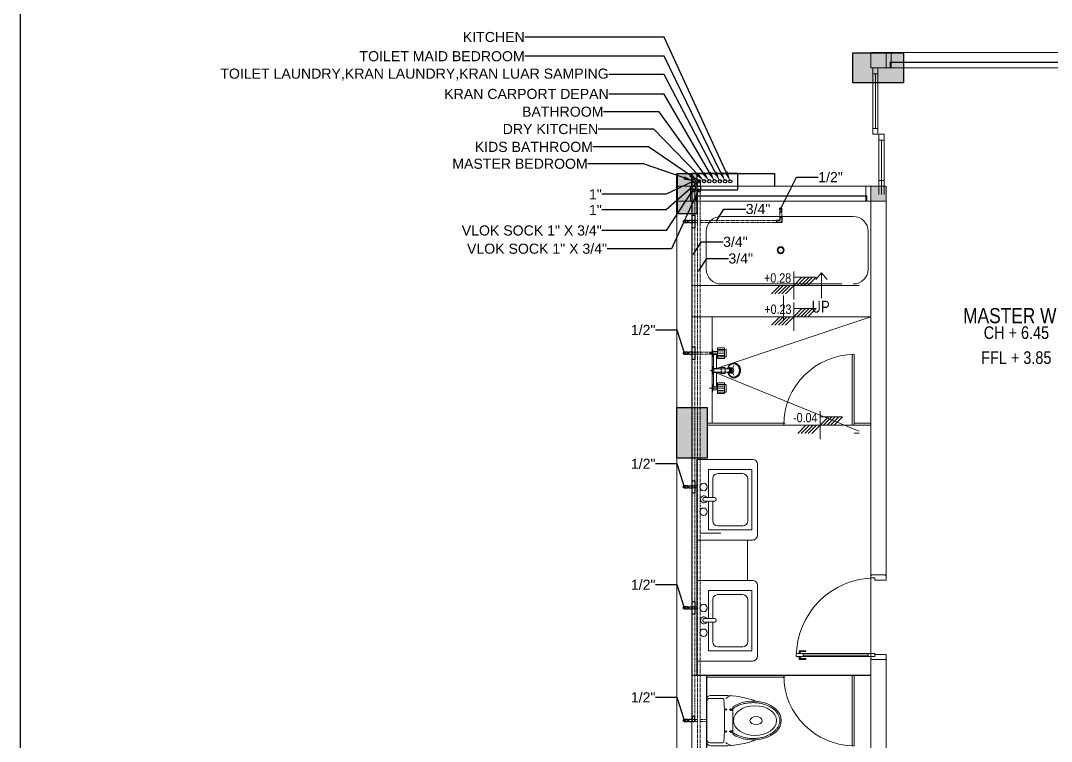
# Model space of a CAD drawing. Header units: millimetres. Extents: x 7371 to 278338, y -43753 to 35464.
# Drawn here: x 49335 to 59552, y 24376 to 31519 of the extents above; entities that cross this region are included whole.
import ezdxf
from ezdxf import colors
from ezdxf.entities.mleader import LeaderData, LeaderLine
from ezdxf.math import Vec2, Vec3

# ---------------------------------------------------------------- set-up
doc = ezdxf.new("R2010")
doc.units = ezdxf.units.MM
doc.header["$MEASUREMENT"] = 0
doc.linetypes.add('CENTER', pattern=[50.8, 31.75, -6.35, 6.35, -6.35])
doc.linetypes.add('SLD-Solid', pattern=[0])
for name, color, linetype, lineweight in [('8', 8, 'Continuous', 5), ('DINDING', 1, 'Continuous', 20), ('DOOR OPENING', 4, 'SLD-Solid', 5), ('FURNITURE', 25, 'Continuous', 5), ('HATCH', 8, 'Continuous', 13), ('KOL', 5, 'Continuous', 18), ('PIPA AIR BERSIH', 5, 'CENTER', 5), ('TEXT 1', 210, 'Continuous', 5)]:
    doc.layers.add(name, color=color, linetype=linetype, lineweight=lineweight)
for name, color, linetype in [('SUB TEXT', 1, 'Continuous'), ('TEXT', 4, 'Continuous'), ('WALL', 90, 'Continuous')]:
    doc.layers.add(name, color=color, linetype=linetype)
doc.styles.add('0010-WKA13-TEXT', font='isocp.shx', dxfattribs={"height": 15})
doc.styles.add('Arial Narrow', font='ARIALN.TTF')
doc.styles.get("Standard").update_dxf_attribs({"font": 'arial.ttf'})
pattern_1 = [(0, (0, 0), (0, 6.985), [5.08, -1.905]), (90, (0, 0), (-6.985, 4e-16), [5.08, -1.905])]

# ---------------------------------------------------------------- blocks, each defined once
blk = doc.blocks.new('KOLOM PRAKTIS')
at = {"layer": 'HATCH'}
h = blk.add_hatch(color=256, dxfattribs=at)
h.dxf.hatch_style = 1
h.paths.add_polyline_path([(-75, 75), (-75, -75), (75, -75), (75, 75)])
at = {"layer": 'KOL'}
blk.add_lwpolyline([(-75, -75), (75, -75), (75, 75), (-75, 75)], close=True, dxfattribs=at)
blk = doc.blocks.new('KSK 3A')
at = {"layer": 'DOOR OPENING', "linetype": 'Continuous'}
blk.add_line((0, 0), (0, 150), dxfattribs=at)
blk.add_lwpolyline([(50, 95), (40, 95), (40, 150), (5, 150), (5, 145), (0, 145), (0, 5), (5, 5), (5, 0), (50, 0)], close=True, dxfattribs=at)
blk = doc.blocks.new('TOILET')
at = {"layer": '8', "lineweight": 5}
for p, q in [((-135, 255), (135, 255)), ((-120, 237), (-97, 237)), ((-114, 255), (-114, 236)), ((-108, 245), (-108, 221)), ((-102, 236), (-102, 255)), ((120, 237), (97, 237)), ((102, 236), (102, 255)), ((108, 245), (108, 221)), ((114, 255), (114, 236)), ((-250, 37), (-250, 168)), ((-220, 30), (-220, 156)), ((220, 30), (220, 156)), ((250, 37), (250, 168)), ((-190, 0), (190, 0))]:
    blk.add_line(p, q, dxfattribs=at)
for centre in [(-109, 191), (109, 191)]:
    blk.add_circle(centre, 5.82, dxfattribs=at)
for centre, radius, start, end in [((666, 167), 916, 159.3877, 180.0472), ((-666, 167), 916, 359.9528, 20.6123), ((-96, 287), 158, 197.1522, 219.8185), ((-108, 236), 6.15, 185.1568, 354.8432), ((108, 236), 6.15, 185.1568, 354.8432), ((96, 287), 158, 320.1815, 342.8478), ((-210, 156), 10, 94.9885, 180), ((0, -2250), 2425, 85.0115, 94.9885), ((210, 156), 10, 0, 85.0115), ((-210, 37), 40, 180, 270), ((-190, 30), 30, 180, 270), ((190, 30), 30, 270, 0), ((210, 37), 40, 270, 0)]:
    blk.add_arc(centre, radius, start, end, dxfattribs=at)
blk.add_ellipse((0, 456), major_axis=(0, 281), ratio=0.685919, start_param=3.915332, end_param=8.651039, dxfattribs=at)
for centre, major_axis, ratio in [((0, 476), (0, 214), 0.687861), ((0, 487), (0, 60.7), 0.657164)]:
    blk.add_ellipse(centre, major_axis=major_axis, ratio=ratio, dxfattribs=at)
blk.add_open_spline([(117, 256), (127, 270), (131, 276), (141, 294), (147, 306), (157, 331), (161, 344), (169, 371), (171, 385), (176, 413), (177, 428), (178, 457), (178, 472), (175, 501), (174, 515), (168, 543), (165, 557), (156, 583), (151, 596), (140, 620), (134, 631), (120, 652), (113, 661), (97, 678), (89, 686), (72, 699), (64, 704), (46, 713), (37, 716), (18, 721), (9, 722), (-9, 722), (-18, 721), (-37, 716), (-46, 713), (-64, 704), (-72, 699), (-89, 686), (-98, 678), (-113, 661), (-120, 652), (-134, 631), (-140, 620), (-151, 596), (-156, 583), (-165, 557), (-168, 543), (-174, 515), (-175, 501), (-178, 472), (-178, 457), (-177, 428), (-176, 413), (-171, 385), (-169, 371), (-161, 344), (-157, 330), (-147, 306), (-141, 294), (-131, 276), (-127, 270), (-117, 255)], degree=3, knots=[3.915332, 3.915332, 3.915332, 3.915332, 4.014441, 4.014441, 4.176505, 4.176505, 4.338569, 4.338569, 4.500633, 4.500633, 4.662697, 4.662697, 4.824761, 4.824761, 4.986825, 4.986825, 5.148889, 5.148889, 5.310953, 5.310953, 5.473017, 5.473017, 5.635081, 5.635081, 5.797146, 5.797146, 5.95921, 5.95921, 6.121274, 6.121274, 6.283338, 6.283338, 6.445402, 6.445402, 6.607466, 6.607466, 6.76953, 6.76953, 6.931594, 6.931594, 7.093658, 7.093658, 7.255722, 7.255722, 7.417786, 7.417786, 7.57985, 7.57985, 7.741915, 7.741915, 7.903979, 7.903979, 8.066043, 8.066043, 8.228107, 8.228107, 8.390171, 8.390171, 8.552235, 8.552235, 8.651039, 8.651039, 8.651039, 8.651039], dxfattribs=at)
blk = doc.blocks.new('Shower - P')
for p, q in [((0, -146), (0, 146)), ((82, 146.3), (35.5, 146.3)), ((35.5, 146.3), (35.5, 76.3)), ((82, 146.3), (82, 76.3)), ((3, 136.3), (0, 136.3)), ((0, 126.3), (0, 96.3)), ((3, 86.3), (0, 86.3)), ((3, 136.3), (5.5, 121.3)), ((3, 136.3), (3, 86.3)), ((5.5, 101.3), (3, 86.3)), ((5.5, 121.3), (5.5, 101.3)), ((35.5, 121.3), (5.5, 121.3)), ((35.5, 101.3), (5.5, 101.3)), ((9, 101.3), (9, 10.2)), ((29, 101.3), (29, 11.1)), ((82, 76.3), (35.5, 76.3)), ((92, 136.3), (92, 86.3)), ((9, -111), (9, -16.1)), ((29, -111), (29, -17)), ((3, -96), (0, -96)), ((0, -136), (0, -106)), ((3, -146), (3, -96)), ((5.5, -111), (3, -96)), ((3, -146), (5.5, -131)), ((35.5, -111), (5.5, -111)), ((5.5, -131), (5.5, -111)), ((35.5, -131), (5.5, -131)), ((82, -86), (35.5, -86)), ((35.5, -156), (35.5, -86)), ((82, -156), (82, -86)), ((92, -146), (92, -96)), ((3, -146), (0, -146)), ((82, -156), (35.5, -156))]:
    blk.add_line(p, q)
at = {"color": 8}
for p, q in [((35.5, 111.3), (-19, 111.3)), ((92, 136.3), (35.5, 136.3)), ((82, 126.3), (35.5, 126.3)), ((82, 111.3), (35.5, 111.3)), ((82, 96.3), (35.5, 96.3)), ((92, 86.3), (35.5, 86.3)), ((35.5, -121), (-19, -121)), ((92, -96), (35.5, -96)), ((82, -106), (35.5, -106)), ((82, -121), (35.5, -121)), ((82, -136), (35.5, -136)), ((92, -146), (35.5, -146))]:
    blk.add_line(p, q, dxfattribs=at)
blk.add_lwpolyline([(60.4, 16.4), (60.4, -22.3), (86.1, -22.3), (86.1, 16.4)], close=True)
for centre, start, end in [((9.8, 220.3), 267.3376, 283.94297), ((9.8, -226.2), 76.05703, 92.6624)]:
    blk.add_arc(centre, 210, start, end)
blk = doc.blocks.new('TX 4225 - P')
for p, q in [((0, 0), (-26.5, 0)), ((0, 0), (26.5, 0)), ((0, -2.8), (-26.5, -2.8)), ((0, -10.5), (-13.5, -10.5)), ((-11.2, -10.5), (-11.2, -105.3)), ((0, -2.8), (26.5, -2.8)), ((0, -10.5), (13.5, -10.5)), ((11.2, -10.5), (11.2, -105.3))]:
    blk.add_line(p, q)
at = {"linetype": 'Continuous'}
for p, q in [((-26.5, 0), (-26.5, -2.8)), ((26.5, 0), (26.5, -2.8)), ((-26.5, -2.8), (-13.5, -10.5)), ((26.5, -2.8), (13.5, -10.5)), ((-17.8, -119), (-17.8, -128.2)), ((17.8, -119), (17.8, -128.2))]:
    blk.add_line(p, q, dxfattribs=at)
for points in [[(0, -185.1, -0.08228), (-18.8, -181.9, -0.091339), (-34.5, -173.1, -0.103805), (-45.4, -159.3, -0.114745), (-49.1, -143.8, -0.114745), (-45.5, -128.3, -0.103805), (-34.8, -114.4, -0.091339), (-19.2, -105.4, -0.017766), (-15.3, -104.2, -0.08413)], [(0, -180.4, -0.086014), (-17.3, -177.4, -0.092418), (-31.4, -169.2, -0.103199), (-41.2, -156.4, -0.112374), (-44.4, -142.1, -0.112374), (-41.2, -127.7, -0.103199), (-31.4, -114.9, -0.097293), (-16.5, -106.4, -0.086014)], [(-11.2, -99.8, 0.024317), (-12.5, -100.9, 0.101351), (-16.3, -106.2, 0.106183), (-17.6, -112.3, 0.106183), (-16.3, -118.5, 0.101351), (-12.5, -123.8, 0.095192), (-6.8, -127.3, 0.091252), (0, -128.6, 0.091252)], [(-11.2, -100.1, 0.019506), (-12.3, -100.9, 0.104907), (-16.1, -105.6, 0.119757), (-17.3, -110.8, 0.119757), (-16.1, -115.9, 0.104907), (-12.3, -120.6, 0.08904), (-6.8, -123.6, 0.080352), (0, -124.7, 0.080352)], [(-11.2, -104.6, 0.067587), (-11.6, -107.5, 0.101747), (-10.7, -111.7, 0.099781), (-8.2, -115.4, 0.097121), (-4.4, -117.8, 0.09532), (0, -118.6, 0.09532)], [(0, -128.6, 0.091252), (6.8, -127.3, 0.095192), (12.5, -123.8, 0.101351), (16.3, -118.5, 0.106183), (17.6, -112.3, 0.106183), (16.3, -106.2, 0.101351), (12.5, -100.9, 0.024317), (11.2, -99.8, 0.091252)], [(0, -124.7, 0.080352), (6.8, -123.6, 0.08904), (12.3, -120.6, 0.104907), (16.1, -115.9, 0.119757), (17.3, -110.8, 0.119757), (16.1, -105.6, 0.104907), (12.3, -100.9, 0.019506), (11.2, -100.1, 0.080352)], [(0, -185.1, 0.08228), (18.8, -181.9, 0.091339), (34.5, -173.1, 0.103805), (45.4, -159.3, 0.114745), (49.1, -143.8, 0.114745), (45.5, -128.3, 0.103805), (34.8, -114.4, 0.091339), (19.2, -105.4, 0.017766), (15.3, -104.2, 0.08413)], [(0, -118.6, 0.09532), (4.5, -117.8, 0.097121), (8.2, -115.4, 0.099781), (10.7, -111.7, 0.101747), (11.6, -107.5, 0.071052), (11.2, -104.5, 0.099781)], [(0, -180.4, 0.086014), (17.3, -177.4, 0.092418), (31.4, -169.2, 0.103199), (41.2, -156.4, 0.112374), (44.4, -142.1, 0.112374), (41.2, -127.7, 0.103199), (31.4, -114.9, 0.097293), (16.5, -106.4, 0.086014)], [(0, -188, -0.08228), (-18.8, -184.8, -0.091339), (-34.5, -176, -0.103805), (-45.4, -162.2, -0.114745), (-49.1, -146.7, -0.011566), (-49, -145.1, -0.103805)], [(0, -188, 0.08228), (18.8, -184.8, 0.091339), (34.5, -176, 0.103805), (45.4, -162.2, 0.114745), (49.1, -146.7, 0.011566), (49, -145.1, 0.103805)]]:
    blk.add_lwpolyline(points, format="xyb", dxfattribs=at)
for centre, radius, start, end in [((-31.2, -129.3), 13.4, 266.82402, 4.68695), ((0, -115.7), 18.1, 170.96147, 270), ((0, -124.9), 18.1, 190.44631, 270), ((-21.7, -114.3), 7.72, 332.29667, 52.3912), ((-9.9, -127.9), 8.46, 23.04546, 111.14097), ((0, -105.3), 11.2, 180, 0), ((0, -115.7), 18.1, 270, 9.03853), ((0, -124.9), 18.1, 270, 349.55369), ((9.9, -127.9), 8.46, 68.85903, 156.95454), ((21.7, -114.3), 7.72, 127.6088, 207.70333), ((31.2, -129.3), 13.4, 175.31305, 273.17598)]:
    blk.add_arc(centre, radius, start, end, dxfattribs=at)
blk = doc.blocks.new('SHOWER')
at = {"layer": '8', "color": 8, "ltscale": 0.75, "xscale": -1.5, "yscale": 1.5, "zscale": 1.5}
for name, p, rotation in [('TX 4225 - P', (0, 0), 180), ('Shower - P', (4, 0), 270)]:
    blk.add_blockref(name, p, dxfattribs=dict(at, rotation=rotation))
blk = doc.blocks.new('LAVBOX')
at = {"layer": '8'}
for p, q in [((-252, 169), (-252, 413)), ((-202, 463), (210, 463)), ((260, 413), (260, 169)), ((-18, 119), (-202, 119)), ((-18, 34), (-18, 141)), ((18, 34), (18, 141)), ((210, 119), (18, 119))]:
    blk.add_line(p, q, dxfattribs=at)
for points in [[(-18, 79), (-292, 79), (-292, 503), (300, 503)], [(300, 503), (300, 79), (18, 79)]]:
    blk.add_lwpolyline(points, dxfattribs=at)
for centre in [(-121, 30), (121, 30)]:
    blk.add_circle(centre, 36, dxfattribs=at)
for centre, radius, start, end in [((-202, 413), 50, 90, 180), ((210, 413), 50, 0, 90), ((-202, 169), 50, 180, 270), ((0, 133), 19.7, 25.7914, 154.2086), ((210, 169), 50, 270, 0), ((0, 34), 34.1, 121.2757, 58.7243), ((0, 43), 19.7, 205.7914, 334.2086)]:
    blk.add_arc(centre, radius, start, end, dxfattribs=at)
blk = doc.blocks.new('bt')
for p, q in [((156.494, 111.134), (158.268, 111.134)), ((156.643, 110.234), (156.643, 111.134)), ((156.643, 110.234), (156.643, 111.134))]:
    blk.add_line(p, q)
at = {"layer": '8', "color": 8, "ltscale": 13, "transparency": 33554687}
for p, q in [((156.783, 115.684), (158.093, 115.684)), ((156.635, 115.536), (156.635, 115.162)), ((158.242, 115.536), (158.242, 115.162)), ((157.979, 115.015), (156.768, 115.015))]:
    blk.add_line(p, q, dxfattribs=at)
at = {"layer": '8', "linetype": 'Continuous', "transparency": 33554687}
for p, q in [((157.778, 115.124), (157.723, 115.059)), ((157.778, 114.874), (157.778, 115.124)), ((157.778, 115.124), (157.834, 115.059)), ((156.679, 114.157), (158.269, 114.688)), ((156.679, 114.157), (158.153, 113.554)), ((156.643, 113.634), (157.419, 113.634)), ((156.643, 113.614), (158.269, 113.614)), ((158.104, 113.634), (158.269, 113.634)), ((158.104, 113.534), (158.154, 113.534)), ((156.643, 111.114), (157.419, 111.114)), ((156.694, 111.134), (158.269, 111.134))]:
    blk.add_line(p, q, dxfattribs=at)
at = {"layer": '8', "transparency": 33554687}
for p, q in [((156.694, 114.689), (156.494, 114.689)), ((156.679, 114.689), (158.269, 114.689)), ((156.694, 113.634), (156.694, 114.689)), ((156.544, 111.134), (156.544, 113.274)), ((156.782, 112.544), (156.582, 112.544)), ((157.044, 112.074), (157.044, 112.474))]:
    blk.add_line(p, q, dxfattribs=at)
at = {"layer": '8', "linetype": 'Continuous', "transparency": 33554687}
for points in [[(158.104, 113.614), (158.084, 113.614), (158.084, 114.314), (158.104, 114.314)], [(158.104, 111.134), (158.084, 111.134), (158.084, 110.434), (158.104, 110.434)]]:
    blk.add_lwpolyline(points, close=True, dxfattribs=at)
at = {"layer": '8', "transparency": 33554687}
for points in [[(156.544, 112.474), (157.094, 112.474, 0.414214), (157.144, 112.524), (157.144, 113.224, 0.414214), (157.094, 113.274), (156.544, 113.274)], [(156.544, 111.274), (157.094, 111.274, 0.414214), (157.144, 111.324), (157.144, 112.024, 0.414214), (157.094, 112.074), (156.544, 112.074)]]:
    blk.add_lwpolyline(points, format="xyb", dxfattribs=at)
at = {"layer": '8', "color": 8, "ltscale": 13, "transparency": 33554687}
for radius in [0.0349, 0.027]:
    blk.add_circle((157.374, 115.349), radius, dxfattribs=at)
for centre, start, end in [((156.783, 115.536), 90, 180), ((158.094, 115.536), 0, 90), ((156.783, 115.162), 180, 270), ((158.094, 115.162), 270, 0)]:
    blk.add_arc(centre, 0.148, start, end, dxfattribs=at)
at = {"layer": '8', "ltscale": 10, "transparency": 33554687}
for centre, start, end in [((158.104, 113.614), 90, 180), ((158.104, 111.134), 180, 270)]:
    blk.add_arc(centre, 0.7, start, end, dxfattribs=at)
at = {"layer": 'FURNITURE', "linetype": 'Continuous', "transparency": 33554687}
for p, q in [((156.494, 114.999), (157.418, 114.999)), ((157.403, 114.999), (158.153, 114.999)), ((156.494, 114.899), (156.494, 114.649)), ((157.403, 114.649), (157.403, 114.899))]:
    blk.add_line(p, q, dxfattribs=at)
at = {"layer": 'TEXT 1', "color": 210, "transparency": 33554687}
for p, q in [((157.503, 115.139), (157.503, 114.859)), ((157.503, 114.999), (157.585, 115.081)), ((157.585, 115.081), (157.503, 115.081)), ((157.538, 114.999), (157.62, 115.081)), ((157.573, 114.999), (157.655, 115.081)), ((157.585, 115.081), (157.725, 115.081)), ((157.608, 114.999), (157.69, 115.081)), ((157.643, 114.999), (157.725, 115.081)), ((157.282, 114.917), (157.364, 114.999)), ((157.317, 114.917), (157.399, 114.999)), ((157.352, 114.917), (157.434, 114.999)), ((157.364, 114.999), (157.503, 114.999)), ((157.387, 114.917), (157.469, 114.999)), ((157.421, 114.917), (157.503, 114.999)), ((157.503, 114.829), (157.503, 114.549)), ((157.503, 114.689), (157.585, 114.771)), ((157.585, 114.771), (157.503, 114.771)), ((157.538, 114.689), (157.62, 114.771)), ((157.573, 114.689), (157.655, 114.771)), ((157.585, 114.771), (157.725, 114.771)), ((157.608, 114.689), (157.69, 114.771)), ((157.643, 114.689), (157.725, 114.771)), ((157.282, 114.607), (157.364, 114.689)), ((157.317, 114.607), (157.399, 114.689)), ((157.352, 114.607), (157.434, 114.689)), ((157.364, 114.689), (157.503, 114.689)), ((157.387, 114.607), (157.469, 114.689)), ((157.421, 114.607), (157.503, 114.689)), ((157.765, 113.754), (157.765, 113.474)), ((157.765, 113.614), (157.847, 113.696)), ((157.847, 113.696), (157.765, 113.696)), ((157.799, 113.614), (157.881, 113.696)), ((157.834, 113.614), (157.916, 113.696)), ((157.847, 113.696), (157.986, 113.696)), ((157.869, 113.614), (157.951, 113.696)), ((157.904, 113.614), (157.986, 113.696)), ((157.543, 113.532), (157.625, 113.614)), ((157.578, 113.532), (157.66, 113.614)), ((157.613, 113.532), (157.695, 113.614)), ((157.625, 113.614), (157.765, 113.614)), ((157.648, 113.532), (157.73, 113.614)), ((157.683, 113.532), (157.765, 113.614))]:
    blk.add_line(p, q, dxfattribs=at)
at = {"layer": '8', "transparency": 33554687, "yscale": 0.001, "zscale": 0.001, "rotation": 270}
for name, p, xscale in [('SHOWER', (156.694, 114.157), -0.001), ('TOILET', (156.643, 110.684), 0.001)]:
    blk.add_blockref(name, p, dxfattribs=dict(at, xscale=xscale))
at = {"layer": 'FURNITURE', "color": 8, "transparency": 33554687, "xscale": 0.00101232266034793, "yscale": 0.00101232266034793, "zscale": 0.00101232266034793, "rotation": 270}
for p in [(156.579, 112.878), (156.579, 111.678)]:
    blk.add_blockref('LAVBOX', p, dxfattribs=at)
at = {"layer": '8', "transparency": 33554687, "insert": (157.862, 114.848), "char_height": 0.12, "width": 0.39154, "attachment_point": 3, "style": '0010-WKA13-TEXT'}
blk.add_mtext('UP', dxfattribs=at)
at = {"layer": 'TEXT 1', "transparency": 33554687, "style": 'Arial Narrow'}
for s, p in [('+0.28', (157.209, 115.027)), ('+0.23', (157.212, 114.717)), ('-0.04', (157.497, 113.642))]:
    blk.add_text(s, height=0.0928, dxfattribs=at).set_placement(p)
blk = doc.blocks.new('KUSEN PINTU')
at = {"layer": 'DOOR OPENING', "linetype": 'Continuous', "transparency": 33554687}
for p, q in [((-50, 110), (-30, 110)), ((-50, 0), (-50, 110)), ((-30, 110), (-30, 150)), ((-30, 150), (-5, 150)), ((-5, 150), (-5, 145)), ((-5, 145), (0, 145)), ((0, 145), (0, 5)), ((-5, 0), (-50, 0)), ((0, 5), (-5, 5)), ((-5, 5), (-5, 0))]:
    blk.add_line(p, q, dxfattribs=at)
at = {"layer": 'DOOR OPENING', "linetype": 'Continuous', "ltscale": 10, "transparency": 33554687}
for p, q in [((0, 145), (0, 150)), ((0, 5), (0, 0))]:
    blk.add_line(p, q, dxfattribs=at)
blk = doc.blocks.new('D1')
at = {"layer": 'DOOR OPENING', "linetype": 'Continuous', "transparency": 33554687}
for p, q in [((262.882, 162.442), (262.882, 162.51)), ((262.882, 162.51), (262.891, 162.51)), ((262.891, 162.51), (262.891, 162.442)), ((262.906, 162.494), (262.906, 162.513)), ((262.91, 162.492), (262.908, 162.492)), ((262.91, 162.47), (262.91, 162.537)), ((262.91, 162.537), (262.94, 162.537)), ((262.91, 162.515), (262.91, 162.492)), ((262.94, 162.47), (262.91, 162.47)), ((262.94, 162.537), (262.94, 162.47)), ((262.94, 162.515), (262.94, 162.492)), ((262.942, 162.515), (262.94, 162.515)), ((262.94, 162.492), (262.942, 162.492)), ((262.944, 162.494), (262.944, 162.513)), ((262.96, 162.51), (262.96, 162.442)), ((262.968, 162.51), (262.96, 162.51)), ((262.968, 162.442), (262.968, 162.51)), ((262.891, 162.442), (262.882, 162.442)), ((262.96, 162.442), (262.968, 162.442)), ((262.91, 161.825), (262.91, 161.757)), ((262.94, 161.757), (262.91, 161.757)), ((262.94, 161.757), (262.94, 161.825))]:
    blk.add_line(p, q, dxfattribs=at)
at = {"layer": 'DOOR OPENING', "linetype": 'Continuous', "ltscale": 10, "transparency": 33554687}
for p, q in [((262.891, 162.506), (262.906, 162.506)), ((262.891, 162.5), (262.906, 162.5)), ((262.91, 161.825), (262.91, 162.47)), ((262.925, 162.47), (262.925, 161.825)), ((262.94, 161.825), (262.94, 162.47)), ((262.944, 162.506), (262.96, 162.506)), ((262.944, 162.5), (262.96, 162.5))]:
    blk.add_line(p, q, dxfattribs=at)
at = {"layer": 'DOOR OPENING', "transparency": 33554687}
for p, q in [((262.908, 162.515), (262.91, 162.515)), ((262.94, 161.825), (262.91, 161.825)), ((262.91, 161.757), (262.91, 161.797))]:
    blk.add_line(p, q, dxfattribs=at)
at = {"layer": 'DOOR OPENING', "linetype": 'Continuous', "transparency": 33554687}
for centre, start, end in [((262.908, 162.513), 90, 180), ((262.908, 162.494), 180, 270), ((262.942, 162.513), 0, 90), ((262.942, 162.494), 270, 0)]:
    blk.add_arc(centre, 0.00169, start, end, dxfattribs=at)
at = {"layer": 'DOOR OPENING', "color": 8, "ltscale": 10, "transparency": 33554687}
blk.add_arc((262.91, 161.757), 0.78, 0, 90, dxfattribs=at)
at = {"layer": 'DOOR OPENING', "linetype": 'Continuous', "transparency": 33554687, "yscale": 0.001, "zscale": 0.001}
for p, xscale in [((262.88, 161.647), -0.001), ((263.72, 161.647), 0.001)]:
    blk.add_blockref('KUSEN PINTU', p, dxfattribs=dict(at, xscale=xscale))
blk = doc.blocks.new('t')
at = {"layer": 'DINDING', "color": 8}
blk.add_lwpolyline([(380.914, 78.795), (380.914, 67.18), (380.764, 67.18), (380.764, 78.795)], close=True, dxfattribs=at)
blk.add_lwpolyline([(382.839, 74.3), (382.839, 73.195), (382.689, 73.195), (382.689, 78.795), (382.839, 78.795), (382.839, 75.04)], dxfattribs=at)
at = {"layer": 'DOOR OPENING', "color": 8, "linetype": 'Continuous', "transparency": 33554687}
for p, q in [((382.709, 80.058), (382.709, 79.518)), ((382.734, 80.058), (382.734, 79.518)), ((382.759, 80.058), (382.759, 79.518)), ((382.769, 79.401), (382.769, 78.861)), ((382.794, 79.401), (382.794, 78.861)), ((382.819, 79.401), (382.819, 78.861))]:
    blk.add_line(p, q, dxfattribs=at)
for points in [[(382.839, 80.27), (385.589, 80.27), (385.589, 80.12), (382.839, 80.12)], [(382.889, 80.175), (385.399, 80.175), (385.399, 80.17), (382.889, 80.17)], [(380.899, 78.945), (382.639, 78.945), (382.639, 78.795), (380.899, 78.795)], [(380.939, 78.85), (382.639, 78.85), (382.639, 78.845), (380.939, 78.845)]]:
    blk.add_lwpolyline(points, close=True, dxfattribs=at)
at = {"layer": 'DOOR OPENING', "color": 8, "linetype": 'Continuous', "ltscale": 0.75, "transparency": 33554687}
for points in [[(382.889, 80.12), (382.879, 80.12), (382.879, 80.17), (382.889, 80.17)], [(382.759, 80.12), (382.759, 80.058), (382.709, 80.058), (382.709, 80.12), (382.739, 80.12)], [(382.759, 79.518), (382.759, 79.462), (382.709, 79.462), (382.709, 79.518), (382.739, 79.518)], [(382.819, 79.462), (382.819, 79.401), (382.769, 79.401), (382.769, 79.462), (382.799, 79.462)], [(382.819, 79.001), (382.819, 78.945), (382.769, 78.945), (382.769, 79.001), (382.799, 79.001)], [(380.964, 78.795), (380.954, 78.795), (380.954, 78.845), (380.964, 78.845)], [(382.639, 78.795), (382.649, 78.795), (382.649, 78.845), (382.639, 78.845)]]:
    blk.add_lwpolyline(points, close=True, dxfattribs=at)
blk.add_blockref('bt', (224.42, -37.039))
at = {"rotation": 90}
blk.add_blockref('D1', (544.486, -188.631), dxfattribs=at)
at = {"layer": 'DOOR OPENING', "color": 8, "transparency": 33554687, "yscale": 0.001, "zscale": 0.001, "rotation": 180}
for p, xscale in [((382.839, 80.27), -0.001), ((380.914, 78.945), -0.001), ((382.689, 78.945), 0.001)]:
    blk.add_blockref('KSK 3A', p, dxfattribs=dict(at, xscale=xscale))
at = {"layer": 'WALL', "color": 8, "transparency": 33554687, "xscale": 0.001, "yscale": 0.001, "zscale": 0.001}
for p in [(382.764, 80.195), (380.839, 78.87), (382.764, 78.87)]:
    blk.add_blockref('KOLOM PRAKTIS', p, dxfattribs=at)
at = {"layer": 'SUB TEXT', "color": 8, "transparency": 33554687, "style": 'Arial Narrow'}
for s, p in [('CH + 6.45', (383.808, 77.43)), ('FFL + 3.85', (383.783, 77.182))]:
    blk.add_text(s, height=0.125, dxfattribs=at).set_placement(p)
at = {"layer": 'TEXT', "color": 8, "transparency": 33554687, "style": 'Arial Narrow'}
blk.add_text('MASTER WIC', height=0.15, dxfattribs=at).set_placement((383.604, 77.586))
blk = doc.blocks.new('k4')
at = {"true_color": 0x636466}
h = blk.add_hatch(dxfattribs=at)
h.set_pattern_fill('ANGLE', color=251)
h.set_pattern_definition(pattern_1)
h.paths.add_polyline_path([(210.558, -20.392), (210.358, -20.392), (210.358, -20.792), (210.558, -20.792)])
h = blk.add_hatch(color=251, dxfattribs=at)
h.dxf.hatch_style = 1
h.paths.add_polyline_path([(210.558, -20.594), (210.358, -20.594), (210.358, -20.792), (210.558, -20.792)])
h.paths.add_polyline_path([(210.558, -20.392), (210.358, -20.392), (210.358, -20.594), (210.558, -20.594)])
for p, q in [((210.358, -20.392), (210.558, -20.392)), ((210.558, -20.392), (210.558, -20.792)), ((210.558, -20.792), (210.358, -20.792))]:
    blk.add_line(p, q)
blk.add_lwpolyline([(210.358, -20.392), (210.558, -20.392), (210.558, -20.792), (210.358, -20.792)], close=True)
blk = doc.blocks.new('kolom1')
at = {"true_color": 0x636466}
h = blk.add_hatch(dxfattribs=at)
h.set_pattern_fill('ANGLE', color=251)
h.set_pattern_definition(pattern_1)
h.paths.add_polyline_path([(201.312, -20.514), (201.612, -20.514), (201.612, -20.014), (201.312, -20.014)])
h = blk.add_hatch(color=251, dxfattribs=at)
h.dxf.hatch_style = 1
h.paths.add_polyline_path([(201.612, -20.014), (201.312, -20.014), (201.312, -20.514), (201.612, -20.514)])
blk.add_lwpolyline([(201.612, -20.014), (201.612, -20.514), (201.312, -20.514), (201.312, -20.014)], close=True)
blk = doc.blocks.new('KL3')
at = {"rotation": 270}
blk.add_blockref('kolom1', (371.364, -105.971), dxfattribs=at)
for name, p in [('k4', (138.744, -288.09)), ('kolom1', (147.791, -290.789))]:
    blk.add_blockref(name, p)
blk = doc.blocks.new('fdfd')
blk.add_lwpolyline([(99685, -1599), (99685, -1649), (99717, -1649), (99717, -1599)])
blk.add_circle((99701, -1599), 16)
blk = doc.blocks.new('sock1')
for points in [[(99331.5, -6891.7), (99346.5, -6891.7), (99346.5, -6907.2), (99345, -6909.4), (99345, -6917.9), (99333, -6917.9), (99333, -6909.4), (99331.5, -6907.2), (99331.5, -6891.7)], [(99345, -6909.4), (99333, -6909.4)]]:
    blk.add_lwpolyline(points)
blk = doc.blocks.new('FFHHH')
blk.add_lwpolyline([(84920, -1581), (84945, -1581), (84945, -1706), (84920, -1706)], close=True)
blk.add_circle((84933, -1643), 12.7)
blk = doc.blocks.new('_Dot')
at = {"color": 0, "linetype": 'ByBlock', "lineweight": -2}
blk.add_line((-0.5, 0), (-1, 0), dxfattribs=at)
at = {"color": 0, "linetype": 'ByBlock', "const_width": 0.5}
blk.add_lwpolyline([(-0.25, 0, 1), (0.25, 0, 1)], format="xyb", close=True, dxfattribs=at)

msp = doc.modelspace()

# ---------------------------------------------------------------- linework, layer by layer
for points in [[(69404.8, 35098.7), (69404.8, 6261.4), (49335.1, 6261.4), (49335.1, 35098.7)], [(56445.8, 30002.8), (55989.9, 30002.8), (55989.9, 29842.8), (56445.8, 29842.8)]]:
    msp.add_lwpolyline(points, close=True)
for points in [[(55989.3, 29877.9), (55989.7, 30002.8)], [(56808.3, 30002.8), (56808.7, 29875.7), (55989.6, 29877.9)], [(55989.7, 30002.8), (56808.3, 30005.1)], [(56859.2, 29568.8), (56859.2, 29538.8), (56829.2, 29538.8)], [(56879.2, 29568.8), (56879.2, 29518.5), (56829.2, 29518.5)], [(56829.2, 29538.8), (56829.2, 29518.5)], [(56859.2, 29568.8), (56879.2, 29568.8)]]:
    msp.add_lwpolyline(points)
for centre, radius in [((56057.7, 29927.7), 16), ((56109.7, 29927.6), 16), ((56161.7, 29927.4), 16), ((56213.7, 29927.3), 16), ((56265.7, 29927.1), 16), ((56317.7, 29927), 16), ((56369.7, 29926.6), 16), ((56869.1, 29653), 10.2)]:
    msp.add_circle(centre, radius)
at = {"layer": '8', "color": 251, "ltscale": 13, "true_color": 0x636466, "transparency": 33554687}
for radius in [34.9, 27]:
    msp.add_circle((56869.2, 29243.4), radius, dxfattribs=at)
at = {"layer": 'PIPA AIR BERSIH'}
for points in [[(56021.7, 30002.8), (56021.7, 30002.9)], [(55992.5, 29822.6), (55991.2, 24624)], [(56017.9, 29822.6), (56017.9, 29591.4)], [(56044.5, 29822.5), (56041.6, 18701.9)], [(56069.9, 29822.5), (56069.9, 18701.9)], [(55945.4, 29538.8), (55923.8, 29538.8)], [(56005.1, 29541.3), (55989.7, 29541.3)], [(56017.8, 29538.8), (56044.4, 29538.8)], [(56069.9, 29538.8), (56859.2, 29538.8)], [(56859.2, 29538.8), (56859.2, 29621.2)], [(56879.2, 29518.5), (56879.2, 29621.2)], [(56005.1, 29515.9), (55989.7, 29515.9)], [(56017.8, 29518.5), (56044.4, 29518.5)], [(56017.9, 29466.1), (56017.8, 24624)], [(56069.9, 29518.5), (56879.2, 29518.5)], [(56017.8, 28233.1), (56189.5, 28233.1)], [(56017.8, 28212.8), (56189.5, 28212.8)], [(56017.8, 26907.1), (56039.6, 26907.1)], [(56017.8, 26886.8), (56039.6, 26886.8)], [(56017.8, 25708), (56039.6, 25708)], [(56017.8, 25687.6), (56039.6, 25687.6)], [(55989.7, 24595.7), (56004.5, 24595.7)], [(55989.7, 24569), (56004.5, 24569)], [(56017.8, 24591.9), (56043.2, 24591.9)], [(56017.8, 24571.6), (56043.2, 24571.6)], [(56069.9, 24591.9), (56139.5, 24591.9)], [(56069.9, 24571.6), (56139.5, 24571.6)]]:
    msp.add_lwpolyline(points, dxfattribs=at)

# ---------------------------------------------------------------- block references
for name, p, xscale, yscale, zscale in [('t', (-324657.7, -49011.6), 999.2999589644489, 999.2999589644489, 999.2999589644489), ('KL3', (-293018.6, 338269.1), 999.2999589644489, 999.2999589644489, 999.2999589644489), ('sock1', (-154144.7, 44457.3), 2.115480875149517, 2.115480875149517, 2.115480875149517), ('sock1', (-154092.7, 44457.1), 2.115480875149517, 2.115480875149517, 2.115480875149517), ('fdfd', (-6405.4, 30668), 0.6346441789000892, 0.6346441789000892, 0.6346441789000892)]:
    msp.add_blockref(name, p, dxfattribs=dict(xscale=xscale, yscale=yscale, zscale=zscale))
for name, p in [('fdfd', (-43695, 31527.2)), ('fdfd', (-43643, 31527)), ('FFHHH', (-28927.5, 31172.1)), ('FFHHH', (-28927.5, 29866.4)), ('FFHHH', (-28927.5, 28540.4)), ('FFHHH', (-28927.5, 27341.3))]:
    msp.add_blockref(name, p)
for name, p, xscale, yscale, zscale, rotation in [('fdfd', (54898.7, -33745.9), 0.6346441789000892, 0.6346441789000892, 0.6346441789000892, 90), ('sock1', (67653.1, 197648.5), 1.692384477065445, 1.692384477065445, 1.692384477065445, 270), ('fdfd', (54898.7, -35051.5), 0.6346441789000892, 0.6346441789000892, 0.6346441789000892, 90), ('sock1', (67653.1, 196342.8), 1.692384477065445, 1.692384477065445, 1.692384477065445, 270), ('fdfd', (54898.7, -36377.5), 0.6346441789000892, 0.6346441789000892, 0.6346441789000892, 90), ('sock1', (67653.1, 195016.8), 1.692384477065445, 1.692384477065445, 1.692384477065445, 270), ('fdfd', (54898.7, -37576.7), 0.6346441789000892, 0.6346441789000892, 0.6346441789000892, 90), ('sock1', (67653.1, 193817.7), 1.692384477065445, 1.692384477065445, 1.692384477065445, 270), ('fdfd', (138984, 23251.2), 0.832286218662922, 0.832286218662922, 0.832286218662922, 180), ('fdfd', (54898.7, -38692.8), 0.6346441789000892, 0.6346441789000892, 0.6346441789000892, 90), ('sock1', (67653.1, 192701.6), 1.692384477065445, 1.692384477065445, 1.692384477065445, 270)]:
    msp.add_blockref(name, p, dxfattribs=dict(xscale=xscale, yscale=yscale, zscale=zscale, rotation=rotation))

# ---------------------------------------------------------------- leaders
ml = msp.add_multileader_mtext('Standard')
ml.set_content('KITCHEN', color=256)
ml.set_leader_properties()
ml.build(insert=Vec2(0, 0))
ml.multileader.update_dxf_attribs({"dogleg_length": 0.36, "arrow_head_size": 100})
ctx = ml.context
ctx.base_point, ctx.char_height, ctx.arrow_head_size, ctx.landing_gap_size, ctx.plane_origin = Vec3(53740.2, 31355.7), 100, 100, 0.09, Vec3(56369.7, 29926.6)
ctx.text_align_type = 2
notes = []
notes.append((ctx, [(1, (1, 1, 0), (55715.8, 31355.7), (-1, 0), 1384, [(0, [(56369.7, 29926.6)], 0, [])])]))
ctx.mtext.insert, ctx.mtext.width, ctx.mtext.alignment, ctx.mtext.flow_direction = Vec3(54331.8, 31406.6), 1232.045, 3, 5
ml = msp.add_multileader_mtext('Standard')
ml.set_content('TOILET MAID BEDROOM', color=256)
ml.set_leader_properties()
ml.build(insert=Vec2(0, 0))
ml.multileader.update_dxf_attribs({"dogleg_length": 0.36, "arrow_head_size": 100})
ctx = ml.context
ctx.base_point, ctx.char_height, ctx.arrow_head_size, ctx.landing_gap_size, ctx.plane_origin = Vec3(52707.8, 31165.4), 100, 100, 0.09, Vec3(56317.7, 29927)
ctx.text_align_type = 2
notes.append((ctx, [(1, (1, 1, 0), (55715.8, 31165.4), (-1, 0), 1384, [(0, [(56317.7, 29927)], 0, [])])]))
ctx.mtext.insert, ctx.mtext.alignment, ctx.mtext.flow_direction = Vec3(54331.8, 31216.3), 3, 5
ml = msp.add_multileader_mtext('Standard')
ml.set_content('TOILET LAUNDRY,KRAN LAUNDRY,KRAN LUAR SAMPING', color=256)
ml.set_leader_properties()
ml.build(insert=Vec2(0, 0))
ml.multileader.update_dxf_attribs({"dogleg_length": 0.36, "arrow_head_size": 100})
ctx = ml.context
ctx.base_point, ctx.char_height, ctx.arrow_head_size, ctx.landing_gap_size, ctx.plane_origin = Vec3(51326.1, 30983.8), 100, 100, 0.09, Vec3(56265.7, 29927.1)
ctx.text_align_type = 2
notes.append((ctx, [(1, (1, 1, 0), (55715.8, 30983.8), (-1, 0), 551.3, [(0, [(56265.7, 29927.1)], 0, [])])]))
ctx.mtext.insert, ctx.mtext.alignment, ctx.mtext.flow_direction = Vec3(55164.4, 31043.7), 3, 5
ml = msp.add_multileader_mtext('Standard')
ml.set_content('KRAN CARPORT DEPAN', color=256)
ml.set_leader_properties()
ml.build(insert=Vec2(0, 0))
ml.multileader.update_dxf_attribs({"dogleg_length": 0.36, "arrow_head_size": 100})
ctx = ml.context
ctx.base_point, ctx.char_height, ctx.arrow_head_size, ctx.landing_gap_size, ctx.plane_origin = Vec3(53555.9, 30791.6), 100, 100, 0.09, Vec3(56213.7, 29927.3)
ctx.text_align_type = 2
notes.append((ctx, [(1, (1, 1, 0), (55715.8, 30791.6), (-1, 0), 551.3, [(0, [(56213.7, 29927.3)], 0, [])])]))
ctx.mtext.insert, ctx.mtext.alignment, ctx.mtext.flow_direction = Vec3(55164.4, 30842.4), 3, 5
ml = msp.add_multileader_mtext('Standard')
ml.set_content('BATHROOM', color=256)
ml.set_leader_properties()
ml.build(insert=Vec2(0, 0))
ml.multileader.update_dxf_attribs({"dogleg_length": 0.36, "arrow_head_size": 100})
ctx = ml.context
ctx.base_point, ctx.char_height, ctx.arrow_head_size, ctx.landing_gap_size, ctx.plane_origin = Vec3(54326, 30615.6), 100, 100, 0.09, Vec3(56161.7, 29927.4)
ctx.text_align_type = 2
notes.append((ctx, [(1, (1, 1, 0), (55663.8, 30615.6), (-1, 0), 551.3, [(0, [(56161.7, 29927.4)], 0, [])])]))
ctx.mtext.insert, ctx.mtext.alignment, ctx.mtext.flow_direction = Vec3(55112.4, 30666.4), 3, 5
ml = msp.add_multileader_mtext('Standard')
ml.set_content('DRY KITCHEN', color=256)
ml.set_leader_properties()
ml.build(insert=Vec2(0, 0))
ml.multileader.update_dxf_attribs({"dogleg_length": 0.36, "arrow_head_size": 100})
ctx = ml.context
ctx.base_point, ctx.char_height, ctx.arrow_head_size, ctx.landing_gap_size, ctx.plane_origin = Vec3(54135.6, 30443.3), 100, 100, 0.09, Vec3(56109.7, 29927.6)
ctx.text_align_type = 2
notes.append((ctx, [(1, (1, 1, 0), (55611.8, 30443.3), (-1, 0), 551.3, [(0, [(56109.7, 29927.6)], 0, [])])]))
ctx.mtext.insert, ctx.mtext.alignment, ctx.mtext.flow_direction = Vec3(55060.4, 30494.2), 3, 5
ml = msp.add_multileader_mtext('Standard')
ml.set_content('KIDS BATHROOM', color=256)
ml.set_leader_properties()
ml.build(insert=Vec2(0, 0))
ml.multileader.update_dxf_attribs({"dogleg_length": 0.36, "arrow_head_size": 100})
ctx = ml.context
ctx.base_point, ctx.char_height, ctx.arrow_head_size, ctx.landing_gap_size, ctx.plane_origin = Vec3(53857.1, 30266.9), 100, 100, 0.09, Vec3(56057.7, 29927.7)
ctx.text_align_type = 2
notes.append((ctx, [(1, (1, 1, 0), (55559.8, 30266.9), (-1, 0), 551.3, [(0, [(56057.7, 29927.7)], 0, [])])]))
ctx.mtext.insert, ctx.mtext.alignment, ctx.mtext.flow_direction = Vec3(55008.4, 30317.7), 3, 5
ml = msp.add_multileader_mtext('Standard')
ml.set_content('MASTER BEDROOM', color=256)
ml.set_leader_properties()
ml.build(insert=Vec2(0, 0))
ml.multileader.update_dxf_attribs({"dogleg_length": 0.36, "arrow_head_size": 100})
ctx = ml.context
ctx.base_point, ctx.char_height, ctx.arrow_head_size, ctx.landing_gap_size, ctx.plane_origin = Vec3(53634.5, 30099.6), 100, 100, 0.09, Vec3(56005.7, 29927.8)
ctx.text_align_type = 2
notes.append((ctx, [(1, (1, 1, 0), (55507.8, 30099.6), (-1, 0), 551.3, [(0, [(56005.7, 29927.8)], 0, [])])]))
ctx.mtext.insert, ctx.mtext.alignment, ctx.mtext.flow_direction = Vec3(54956.4, 30150.5), 3, 5
ml = msp.add_multileader_mtext('Standard')
ml.set_content('\\A1;1/2"', color=256)
ml.set_leader_properties()
ml.set_arrow_properties(name='DOT')
ml.build(insert=Vec2(0, 0))
ml.multileader.update_dxf_attribs({"dogleg_length": 0.36, "arrow_head_size": 10})
ctx = ml.context
ctx.base_point, ctx.char_height, ctx.arrow_head_size, ctx.landing_gap_size, ctx.plane_origin = Vec3(57241.2, 29966.5), 100, 10, 0.09, Vec3(56869.1, 29653)
notes.append((ctx, [(0, (1, 1, 0), (57025.7, 29966.5), (1, 0), 215.5, [(0, [(56869.1, 29653)], 0, [])])]))
ctx.mtext.insert, ctx.mtext.width, ctx.mtext.flow_direction = Vec3(57241.3, 30017.3), 39.598, 5
ml = msp.add_multileader_mtext('Standard')
ml.set_content('\\A1;VLOK SOCK 1" X 3/4"', color=256)
ml.set_leader_properties()
ml.set_arrow_properties(name='DOT')
ml.build(insert=Vec2(0, 0))
ml.multileader.update_dxf_attribs({"dogleg_length": 0.36, "arrow_head_size": 10})
ctx = ml.context
ctx.base_point, ctx.char_height, ctx.arrow_head_size, ctx.landing_gap_size, ctx.plane_origin = Vec3(53714.7, 29438.1), 100, 10, 0.09, Vec3(56005.2, 29851.6)
ctx.text_align_type = 2
notes.append((ctx, [(1, (1, 1, 0), (55735.2, 29438.1), (-1, 0), 639.3, [(0, [(56005.2, 29851.6)], 0, [])])]))
ctx.mtext.insert, ctx.mtext.width, ctx.mtext.alignment, ctx.mtext.flow_direction = Vec3(55095.7, 29489), 1675.685, 3, 5
ml = msp.add_multileader_mtext('Standard')
ml.set_content('\\A1;VLOK SOCK 1" X 3/4"', color=256)
ml.set_leader_properties()
ml.set_arrow_properties(name='DOT')
ml.build(insert=Vec2(0, 0))
ml.multileader.update_dxf_attribs({"dogleg_length": 0.36, "arrow_head_size": 10})
ctx = ml.context
ctx.base_point, ctx.char_height, ctx.arrow_head_size, ctx.landing_gap_size, ctx.plane_origin = Vec3(53766.7, 29257.6), 100, 10, 0.09, Vec3(56057.2, 29851.5)
ctx.text_align_type = 2
notes.append((ctx, [(1, (1, 1, 0), (55787.2, 29257.6), (-1, 0), 639.3, [(0, [(56057.2, 29851.5)], 0, [])])]))
ctx.mtext.insert, ctx.mtext.width, ctx.mtext.alignment, ctx.mtext.flow_direction = Vec3(55147.7, 29308.5), 1675.685, 3, 5
ml = msp.add_multileader_mtext('Standard')
ml.set_content('\\A1;1"', color=256)
ml.set_leader_properties()
ml.set_arrow_properties(name='DOT')
ml.build(insert=Vec2(0, 0))
ml.multileader.update_dxf_attribs({"dogleg_length": 0.36, "arrow_head_size": 10})
ctx = ml.context
ctx.base_point, ctx.char_height, ctx.arrow_head_size, ctx.landing_gap_size, ctx.plane_origin = Vec3(54990.6, 29798.1), 100, 10, 0.09, Vec3(56005.7, 29927.8)
ctx.text_align_type = 2
notes.append((ctx, [(1, (1, 1, 0), (55735.6, 29798.1), (-1, 0), 639.3, [(0, [(56005.7, 29927.8)], 0, [])])]))
ctx.mtext.insert, ctx.mtext.width, ctx.mtext.alignment, ctx.mtext.flow_direction = Vec3(55096.2, 29848.1), 39.598, 3, 5
ml = msp.add_multileader_mtext('Standard')
ml.set_content('\\A1;1"', color=256)
ml.set_leader_properties()
ml.set_arrow_properties(name='DOT')
ml.build(insert=Vec2(0, 0))
ml.multileader.update_dxf_attribs({"dogleg_length": 0.36, "arrow_head_size": 10})
ctx = ml.context
ctx.base_point, ctx.char_height, ctx.arrow_head_size, ctx.landing_gap_size, ctx.plane_origin = Vec3(54990.6, 29643), 100, 10, 0.09, Vec3(56057.6, 29927.7)
ctx.text_align_type = 2
notes.append((ctx, [(1, (1, 1, 0), (55735.6, 29643), (-1, 0), 639.3, [(0, [(56057.6, 29927.7)], 0, [])])]))
ctx.mtext.insert, ctx.mtext.width, ctx.mtext.alignment, ctx.mtext.flow_direction = Vec3(55096.2, 29693), 39.598, 3, 5
ml = msp.add_multileader_mtext('Standard')
ml.set_content('\\A1;3/4"', color=256)
ml.set_leader_properties()
ml.set_arrow_properties(name='DOT')
ml.build(insert=Vec2(0, 0))
ml.multileader.update_dxf_attribs({"dogleg_length": 0.36, "arrow_head_size": 10})
ctx = ml.context
ctx.base_point, ctx.char_height, ctx.arrow_head_size, ctx.landing_gap_size, ctx.plane_origin = Vec3(56522.7, 29651.2), 100, 10, 0.09, Vec3(56228.2, 29526.5)
notes.append((ctx, [(0, (1, 1, 0), (56307.2, 29651.2), (1, 0), 215.5, [(0, [(56228.2, 29526.5)], 0, [])])]))
ctx.mtext.insert, ctx.mtext.width, ctx.mtext.flow_direction = Vec3(56522.8, 29702), 39.598, 5
ml = msp.add_multileader_mtext('Standard')
ml.set_content('\\A1;3/4"', color=256)
ml.set_leader_properties()
ml.set_arrow_properties(name='DOT')
ml.build(insert=Vec2(0, 0))
ml.multileader.update_dxf_attribs({"dogleg_length": 0.36, "arrow_head_size": 10})
ctx = ml.context
ctx.base_point, ctx.char_height, ctx.arrow_head_size, ctx.landing_gap_size, ctx.plane_origin = Vec3(56298.3, 29325.9), 100, 10, 0.09, Vec3(56003.8, 29201.3)
notes.append((ctx, [(0, (1, 1, 0), (56082.8, 29325.9), (1, 0), 215.5, [(0, [(56003.8, 29201.3)], 0, [])])]))
ctx.mtext.insert, ctx.mtext.width, ctx.mtext.flow_direction = Vec3(56298.4, 29376.8), 39.598, 5
ml = msp.add_multileader_mtext('Standard')
ml.set_content('\\A1;3/4"', color=256)
ml.set_leader_properties()
ml.set_arrow_properties(name='DOT')
ml.build(insert=Vec2(0, 0))
ml.multileader.update_dxf_attribs({"dogleg_length": 0.36, "arrow_head_size": 10})
ctx = ml.context
ctx.base_point, ctx.char_height, ctx.arrow_head_size, ctx.landing_gap_size, ctx.plane_origin = Vec3(56351.2, 29161), 100, 10, 0.09, Vec3(56056.6, 29036.3)
notes.append((ctx, [(0, (1, 1, 0), (56135.6, 29161), (1, 0), 215.5, [(0, [(56056.6, 29036.3)], 0, [])])]))
ctx.mtext.insert, ctx.mtext.width, ctx.mtext.flow_direction = Vec3(56351.3, 29211.8), 39.598, 5
ml = msp.add_multileader_mtext('Standard')
ml.set_content('\\A1;1/2"', color=256)
ml.set_leader_properties()
ml.set_arrow_properties(name='DOT')
ml.build(insert=Vec2(0, 0))
ml.multileader.update_dxf_attribs({"dogleg_length": 0.36, "arrow_head_size": 10})
ctx = ml.context
ctx.base_point, ctx.char_height, ctx.arrow_head_size, ctx.landing_gap_size, ctx.plane_origin = Vec3(55405.8, 28452.4), 100, 10, 0.09, Vec3(55913.7, 28222.9)
ctx.text_align_type = 2
notes.append((ctx, [(1, (1, 1, 0), (55843.6, 28452.4), (-1, 0), 215.5, [(0, [(55913.7, 28222.9)], 0, [])])]))
ctx.mtext.insert, ctx.mtext.width, ctx.mtext.alignment, ctx.mtext.flow_direction = Vec3(55627.9, 28503.2), 39.598, 3, 5
ml = msp.add_multileader_mtext('Standard')
ml.set_content('\\A1;1/2"', color=256)
ml.set_leader_properties()
ml.set_arrow_properties(name='DOT')
ml.build(insert=Vec2(0, 0))
ml.multileader.update_dxf_attribs({"dogleg_length": 0.36, "arrow_head_size": 10})
ctx = ml.context
ctx.base_point, ctx.char_height, ctx.arrow_head_size, ctx.landing_gap_size, ctx.plane_origin = Vec3(55405.8, 27126.4), 100, 10, 0.09, Vec3(55913.7, 26897)
ctx.text_align_type = 2
notes.append((ctx, [(1, (1, 1, 0), (55843.6, 27126.4), (-1, 0), 215.5, [(0, [(55913.7, 26897)], 0, [])])]))
ctx.mtext.insert, ctx.mtext.width, ctx.mtext.alignment, ctx.mtext.flow_direction = Vec3(55627.9, 27177.2), 39.598, 3, 5
ml = msp.add_multileader_mtext('Standard')
ml.set_content('\\A1;1/2"', color=256)
ml.set_leader_properties()
ml.set_arrow_properties(name='DOT')
ml.build(insert=Vec2(0, 0))
ml.multileader.update_dxf_attribs({"dogleg_length": 0.36, "arrow_head_size": 10})
ctx = ml.context
ctx.base_point, ctx.char_height, ctx.arrow_head_size, ctx.landing_gap_size, ctx.plane_origin = Vec3(55405.8, 25927.2), 100, 10, 0.09, Vec3(55913.7, 25697.8)
ctx.text_align_type = 2
notes.append((ctx, [(1, (1, 1, 0), (55843.6, 25927.2), (-1, 0), 215.5, [(0, [(55913.7, 25697.8)], 0, [])])]))
ctx.mtext.insert, ctx.mtext.width, ctx.mtext.alignment, ctx.mtext.flow_direction = Vec3(55627.9, 25978.1), 39.598, 3, 5
ml = msp.add_multileader_mtext('Standard')
ml.set_content('\\A1;1/2"', color=256)
ml.set_leader_properties()
ml.set_arrow_properties(name='DOT')
ml.build(insert=Vec2(0, 0))
ml.multileader.update_dxf_attribs({"dogleg_length": 0.36, "arrow_head_size": 10})
ctx = ml.context
ctx.base_point, ctx.char_height, ctx.arrow_head_size, ctx.landing_gap_size, ctx.plane_origin = Vec3(55405.8, 24811.1), 100, 10, 0.09, Vec3(55913.7, 24581.7)
ctx.text_align_type = 2
notes.append((ctx, [(1, (1, 1, 0), (55843.6, 24811.1), (-1, 0), 215.5, [(0, [(55913.7, 24581.7)], 0, [])])]))
ctx.mtext.insert, ctx.mtext.width, ctx.mtext.alignment, ctx.mtext.flow_direction = Vec3(55627.9, 24862), 39.598, 3, 5
for ctx, leaders in notes:
    for number, flags, end, landing, length, lines in leaders:
        leader = LeaderData()
        leader.index, (leader.has_last_leader_line, leader.has_dogleg_vector, leader.attachment_direction) = number, flags
        leader.last_leader_point, leader.dogleg_vector, leader.dogleg_length = Vec3(end), Vec3(landing), length
        for number, points, colour, breaks in lines:
            line = LeaderLine()
            line.index, line.vertices, line.color, line.breaks = number, Vec3.list(points), colors.encode_raw_color(colour), breaks
            leader.lines.append(line)
        ctx.leaders.append(leader)

doc.saveas('drawing.dxf')
